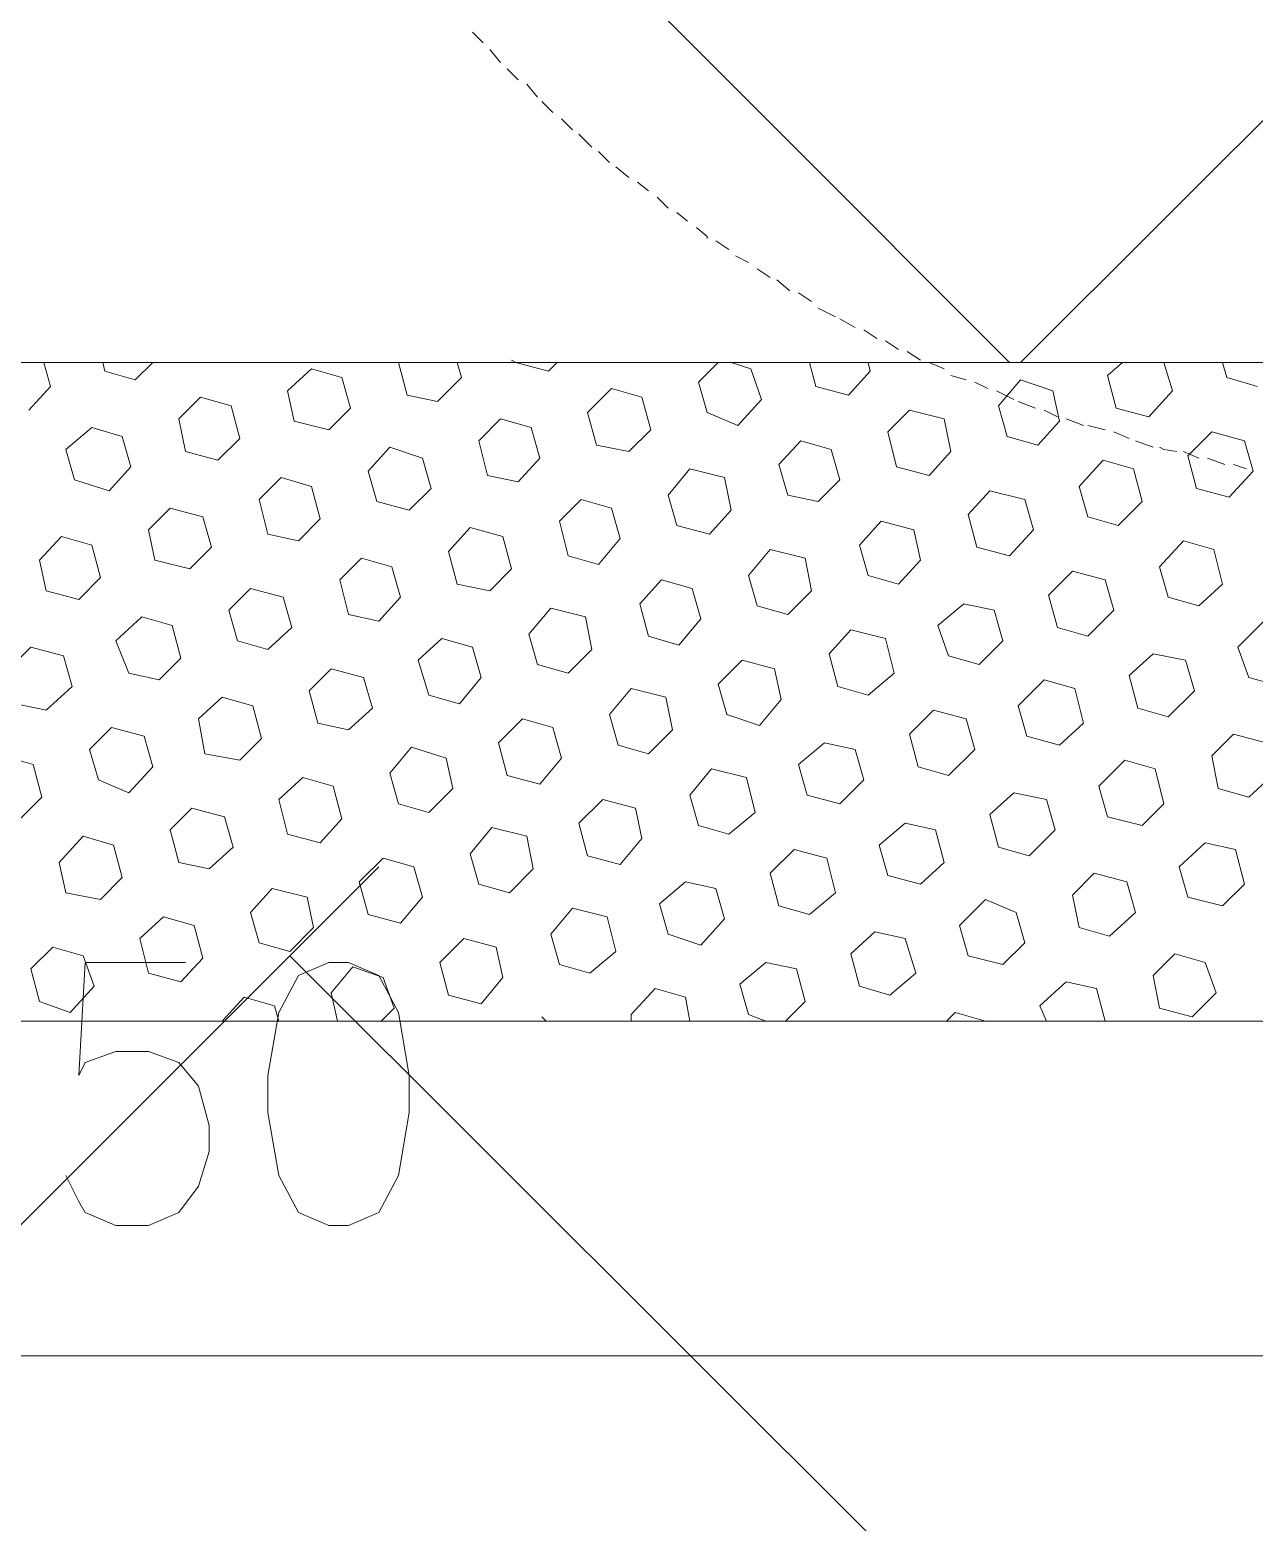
# Model space of a CAD drawing. Header units: millimetres. Extents: x 2928 to 3112, y 1220 to 1280.
# Drawn here: x 2955.989 to 2956.927, y 1238.289 to 1239.434 of the extents above; entities that cross this region are included whole.
import ezdxf

# ---------------------------------------------------------------- set-up
doc = ezdxf.new("R2010")
doc.units = ezdxf.units.MM

msp = doc.modelspace()

# ---------------------------------------------------------------- linework, layer by layer
at = {"color": 9, "linetype": 'Continuous', "lineweight": 13, "true_color": 0xbababa}
for points in [[(2956.73987, 1239.17859), (2955.85986, 1240.06027), (2955.85986, 1240.06027)], [(2956.7482, 1239.17859), (2957.62822, 1240.05694), (2957.62822, 1240.05694)], [(2956.00486, 1239.16026), (2955.99986, 1239.17859), (2955.99986, 1239.17859)], [(2956.04653, 1239.17192), (2956.04486, 1239.17859), (2956.04486, 1239.17859)], [(2956.06986, 1239.16526), (2956.08319, 1239.17859), (2956.08319, 1239.17859)], [(2956.18653, 1239.15692), (2956.20486, 1239.17359), (2956.20486, 1239.17359)], [(2956.2282, 1239.16692), (2956.20486, 1239.17359), (2956.20486, 1239.17359)], [(2956.2782, 1239.15359), (2956.27153, 1239.17859), (2956.27153, 1239.17859)], [(2956.31986, 1239.16692), (2956.31653, 1239.17859), (2956.31653, 1239.17859)], [(2956.36153, 1239.17859), (2956.3582, 1239.18026), (2956.3582, 1239.18026)], [(2956.38653, 1239.17192), (2956.36153, 1239.17859), (2956.36153, 1239.17859)], [(2956.38653, 1239.17192), (2956.3932, 1239.17859), (2956.3932, 1239.17859)], [(2956.50153, 1239.16359), (2956.51653, 1239.17859), (2956.51653, 1239.17859)], [(2956.54153, 1239.17359), (2956.52653, 1239.17859), (2956.52653, 1239.17859)], [(2956.54987, 1239.15026), (2956.54153, 1239.17359), (2956.54153, 1239.17359)], [(2956.59154, 1239.16026), (2956.58654, 1239.17859), (2956.58654, 1239.17859)], [(2956.6332, 1239.17192), (2956.63154, 1239.17859), (2956.63154, 1239.17859)], [(2956.69987, 1239.17859), (2956.69487, 1239.17859), (2956.69487, 1239.17859)], [(2956.69987, 1239.17859), (2956.70154, 1239.17859), (2956.70154, 1239.17859)], [(2956.81487, 1239.16859), (2956.82654, 1239.17859), (2956.82654, 1239.17859)], [(2956.86487, 1239.15692), (2956.85821, 1239.17859), (2956.85821, 1239.17859)], [(2956.90654, 1239.16692), (2956.90321, 1239.17859), (2956.90321, 1239.17859)], [(2956.06986, 1239.16526), (2956.04653, 1239.17192), (2956.04653, 1239.17192)], [(2956.23486, 1239.14359), (2956.2282, 1239.16692), (2956.2282, 1239.16692)], [(2956.30153, 1239.14859), (2956.31986, 1239.16692), (2956.31986, 1239.16692)], [(2956.5082, 1239.14026), (2956.50153, 1239.16359), (2956.50153, 1239.16359)], [(2956.61654, 1239.15359), (2956.6332, 1239.17192), (2956.6332, 1239.17192)], [(2956.73154, 1239.14526), (2956.7482, 1239.16526), (2956.7482, 1239.16526)], [(2956.7732, 1239.15692), (2956.7482, 1239.16526), (2956.7482, 1239.16526)], [(2956.82154, 1239.14359), (2956.81487, 1239.16859), (2956.81487, 1239.16859)], [(2956.92987, 1239.16026), (2956.90654, 1239.16692), (2956.90654, 1239.16692)], [(2955.98819, 1239.14192), (2956.00486, 1239.16026), (2956.00486, 1239.16026)], [(2956.1032, 1239.13526), (2956.11986, 1239.15192), (2956.11986, 1239.15192)], [(2956.1432, 1239.14526), (2956.11986, 1239.15192), (2956.11986, 1239.15192)], [(2956.19153, 1239.13359), (2956.18653, 1239.15692), (2956.18653, 1239.15692)], [(2956.30153, 1239.14859), (2956.2782, 1239.15359), (2956.2782, 1239.15359)], [(2956.41653, 1239.14026), (2956.43487, 1239.15859), (2956.43487, 1239.15859)], [(2956.4582, 1239.15192), (2956.43487, 1239.15859), (2956.43487, 1239.15859)], [(2956.46487, 1239.12692), (2956.4582, 1239.15192), (2956.4582, 1239.15192)], [(2956.53153, 1239.13026), (2956.54987, 1239.15026), (2956.54987, 1239.15026)], [(2956.61654, 1239.15359), (2956.59154, 1239.16026), (2956.59154, 1239.16026)], [(2956.7782, 1239.13359), (2956.7732, 1239.15692), (2956.7732, 1239.15692)], [(2956.84654, 1239.13692), (2956.86487, 1239.15692), (2956.86487, 1239.15692)], [(2956.14986, 1239.12026), (2956.1432, 1239.14526), (2956.1432, 1239.14526)], [(2956.2182, 1239.12692), (2956.23486, 1239.14359), (2956.23486, 1239.14359)], [(2956.4232, 1239.11526), (2956.41653, 1239.14026), (2956.41653, 1239.14026)], [(2956.53153, 1239.13026), (2956.5082, 1239.14026), (2956.5082, 1239.14026)], [(2956.64654, 1239.12526), (2956.6632, 1239.14192), (2956.6632, 1239.14192)], [(2956.68987, 1239.13526), (2956.6632, 1239.14192), (2956.6632, 1239.14192)], [(2956.7382, 1239.12192), (2956.73154, 1239.14526), (2956.73154, 1239.14526)], [(2956.84654, 1239.13692), (2956.82154, 1239.14359), (2956.82154, 1239.14359)], [(2956.01653, 1239.11192), (2956.03653, 1239.12859), (2956.03653, 1239.12859)], [(2956.05986, 1239.12192), (2956.03653, 1239.12859), (2956.03653, 1239.12859)], [(2956.1082, 1239.11026), (2956.1032, 1239.13526), (2956.1032, 1239.13526)], [(2956.2182, 1239.12692), (2956.19153, 1239.13359), (2956.19153, 1239.13359)], [(2956.3332, 1239.11859), (2956.34987, 1239.13526), (2956.34987, 1239.13526)], [(2956.3732, 1239.12859), (2956.34987, 1239.13526), (2956.34987, 1239.13526)], [(2956.37987, 1239.10526), (2956.3732, 1239.12859), (2956.3732, 1239.12859)], [(2956.69487, 1239.11026), (2956.68987, 1239.13526), (2956.68987, 1239.13526)], [(2956.76154, 1239.11526), (2956.7782, 1239.13359), (2956.7782, 1239.13359)], [(2956.06653, 1239.09859), (2956.05986, 1239.12192), (2956.05986, 1239.12192)], [(2956.1332, 1239.10359), (2956.14986, 1239.12026), (2956.14986, 1239.12026)], [(2956.33987, 1239.09192), (2956.3332, 1239.11859), (2956.3332, 1239.11859)], [(2956.4482, 1239.11026), (2956.46487, 1239.12692), (2956.46487, 1239.12692)], [(2956.5632, 1239.10026), (2956.57987, 1239.11859), (2956.57987, 1239.11859)], [(2956.6032, 1239.11192), (2956.57987, 1239.11859), (2956.57987, 1239.11859)], [(2956.6532, 1239.09859), (2956.64654, 1239.12526), (2956.64654, 1239.12526)], [(2956.76154, 1239.11526), (2956.7382, 1239.12192), (2956.7382, 1239.12192)], [(2956.87654, 1239.10692), (2956.89487, 1239.12526), (2956.89487, 1239.12526)], [(2956.91987, 1239.11859), (2956.89487, 1239.12526), (2956.89487, 1239.12526)], [(2956.92654, 1239.09526), (2956.91987, 1239.11859), (2956.91987, 1239.11859)], [(2956.02319, 1239.08859), (2956.01653, 1239.11192), (2956.01653, 1239.11192)], [(2956.1332, 1239.10359), (2956.1082, 1239.11026), (2956.1082, 1239.11026)], [(2956.2482, 1239.09526), (2956.26486, 1239.11359), (2956.26486, 1239.11359)], [(2956.28986, 1239.10526), (2956.26486, 1239.11359), (2956.26486, 1239.11359)], [(2956.29653, 1239.08192), (2956.28986, 1239.10526), (2956.28986, 1239.10526)], [(2956.3632, 1239.08692), (2956.37987, 1239.10526), (2956.37987, 1239.10526)], [(2956.4482, 1239.11026), (2956.4232, 1239.11526), (2956.4232, 1239.11526)], [(2956.60987, 1239.08859), (2956.6032, 1239.11192), (2956.6032, 1239.11192)], [(2956.6782, 1239.09192), (2956.69487, 1239.11026), (2956.69487, 1239.11026)], [(2956.88321, 1239.08192), (2956.87654, 1239.10692), (2956.87654, 1239.10692)], [(2956.04986, 1239.08026), (2956.06653, 1239.09859), (2956.06653, 1239.09859)], [(2956.25486, 1239.07192), (2956.2482, 1239.09526), (2956.2482, 1239.09526)], [(2956.4782, 1239.07692), (2956.49487, 1239.09692), (2956.49487, 1239.09692)], [(2956.52153, 1239.09026), (2956.49487, 1239.09692), (2956.49487, 1239.09692)], [(2956.56987, 1239.07692), (2956.5632, 1239.10026), (2956.5632, 1239.10026)], [(2956.6782, 1239.09192), (2956.6532, 1239.09859), (2956.6532, 1239.09859)], [(2956.7932, 1239.08359), (2956.81154, 1239.10359), (2956.81154, 1239.10359)], [(2956.83487, 1239.09692), (2956.81154, 1239.10359), (2956.81154, 1239.10359)], [(2956.84154, 1239.07192), (2956.83487, 1239.09692), (2956.83487, 1239.09692)], [(2956.90821, 1239.07526), (2956.92654, 1239.09526), (2956.92654, 1239.09526)], [(2956.04986, 1239.08026), (2956.02319, 1239.08859), (2956.02319, 1239.08859)], [(2956.16486, 1239.07359), (2956.18153, 1239.09026), (2956.18153, 1239.09026)], [(2956.20486, 1239.08359), (2956.18153, 1239.09026), (2956.18153, 1239.09026)], [(2956.21153, 1239.05859), (2956.20486, 1239.08359), (2956.20486, 1239.08359)], [(2956.27986, 1239.06526), (2956.29653, 1239.08192), (2956.29653, 1239.08192)], [(2956.3632, 1239.08692), (2956.33987, 1239.09192), (2956.33987, 1239.09192)], [(2956.52653, 1239.06526), (2956.52153, 1239.09026), (2956.52153, 1239.09026)], [(2956.5932, 1239.07192), (2956.60987, 1239.08859), (2956.60987, 1239.08859)], [(2956.79987, 1239.06026), (2956.7932, 1239.08359), (2956.7932, 1239.08359)], [(2956.90821, 1239.07526), (2956.88321, 1239.08192), (2956.88321, 1239.08192)], [(2956.17153, 1239.04692), (2956.16486, 1239.07359), (2956.16486, 1239.07359)], [(2956.27986, 1239.06526), (2956.25486, 1239.07192), (2956.25486, 1239.07192)], [(2956.39487, 1239.05692), (2956.41153, 1239.07359), (2956.41153, 1239.07359)], [(2956.43487, 1239.06692), (2956.41153, 1239.07359), (2956.41153, 1239.07359)], [(2956.48487, 1239.05359), (2956.4782, 1239.07692), (2956.4782, 1239.07692)], [(2956.5932, 1239.07192), (2956.56987, 1239.07692), (2956.56987, 1239.07692)], [(2956.7082, 1239.06192), (2956.72487, 1239.08026), (2956.72487, 1239.08026)], [(2956.75154, 1239.07359), (2956.72487, 1239.08026), (2956.72487, 1239.08026)], [(2956.7582, 1239.05026), (2956.75154, 1239.07359), (2956.75154, 1239.07359)], [(2956.82321, 1239.05359), (2956.84154, 1239.07192), (2956.84154, 1239.07192)], [(2956.07986, 1239.05026), (2956.09653, 1239.06692), (2956.09653, 1239.06692)], [(2956.12153, 1239.06026), (2956.09653, 1239.06692), (2956.09653, 1239.06692)], [(2956.1282, 1239.03692), (2956.12153, 1239.06026), (2956.12153, 1239.06026)], [(2956.44153, 1239.04359), (2956.43487, 1239.06692), (2956.43487, 1239.06692)], [(2956.50987, 1239.04692), (2956.52653, 1239.06526), (2956.52653, 1239.06526)], [(2956.71487, 1239.03692), (2956.7082, 1239.06192), (2956.7082, 1239.06192)], [(2956.82321, 1239.05359), (2956.79987, 1239.06026), (2956.79987, 1239.06026)], [(2956.08486, 1239.02692), (2956.07986, 1239.05026), (2956.07986, 1239.05026)], [(2956.19486, 1239.04192), (2956.21153, 1239.05859), (2956.21153, 1239.05859)], [(2956.30986, 1239.03359), (2956.32653, 1239.05192), (2956.32653, 1239.05192)], [(2956.35153, 1239.04526), (2956.32653, 1239.05192), (2956.32653, 1239.05192)], [(2956.40153, 1239.03026), (2956.39487, 1239.05692), (2956.39487, 1239.05692)], [(2956.50987, 1239.04692), (2956.48487, 1239.05359), (2956.48487, 1239.05359)], [(2956.62487, 1239.03859), (2956.64154, 1239.05692), (2956.64154, 1239.05692)], [(2956.66654, 1239.05026), (2956.64154, 1239.05692), (2956.64154, 1239.05692)], [(2956.67154, 1239.02692), (2956.66654, 1239.05026), (2956.66654, 1239.05026)], [(2956.73987, 1239.03026), (2956.7582, 1239.05026), (2956.7582, 1239.05026)], [(2955.99653, 1239.02692), (2956.01319, 1239.04526), (2956.01319, 1239.04526)], [(2956.03653, 1239.03859), (2956.01319, 1239.04526), (2956.01319, 1239.04526)], [(2956.04319, 1239.01359), (2956.03653, 1239.03859), (2956.03653, 1239.03859)], [(2956.11153, 1239.02026), (2956.1282, 1239.03692), (2956.1282, 1239.03692)], [(2956.19486, 1239.04192), (2956.17153, 1239.04692), (2956.17153, 1239.04692)], [(2956.3582, 1239.02026), (2956.35153, 1239.04526), (2956.35153, 1239.04526)], [(2956.42487, 1239.02359), (2956.44153, 1239.04359), (2956.44153, 1239.04359)], [(2956.63154, 1239.01526), (2956.62487, 1239.03859), (2956.62487, 1239.03859)], [(2956.73987, 1239.03026), (2956.71487, 1239.03692), (2956.71487, 1239.03692)], [(2956.85487, 1239.02192), (2956.87321, 1239.04192), (2956.87321, 1239.04192)], [(2956.89654, 1239.03526), (2956.87321, 1239.04192), (2956.87321, 1239.04192)], [(2956.00153, 1239.00359), (2955.99653, 1239.02692), (2955.99653, 1239.02692)], [(2956.11153, 1239.02026), (2956.08486, 1239.02692), (2956.08486, 1239.02692)], [(2956.22653, 1239.01192), (2956.2432, 1239.02859), (2956.2432, 1239.02859)], [(2956.26653, 1239.02192), (2956.2432, 1239.02859), (2956.2432, 1239.02859)], [(2956.31653, 1239.00859), (2956.30986, 1239.03359), (2956.30986, 1239.03359)], [(2956.42487, 1239.02359), (2956.40153, 1239.03026), (2956.40153, 1239.03026)], [(2956.53987, 1239.01526), (2956.55653, 1239.03526), (2956.55653, 1239.03526)], [(2956.5832, 1239.02859), (2956.55653, 1239.03526), (2956.55653, 1239.03526)], [(2956.5882, 1239.00359), (2956.5832, 1239.02859), (2956.5832, 1239.02859)], [(2956.65487, 1239.00859), (2956.67154, 1239.02692), (2956.67154, 1239.02692)], [(2956.90321, 1239.00859), (2956.89654, 1239.03526), (2956.89654, 1239.03526)], [(2956.02653, 1238.99692), (2956.04319, 1239.01359), (2956.04319, 1239.01359)], [(2956.2732, 1238.99859), (2956.26653, 1239.02192), (2956.26653, 1239.02192)], [(2956.34153, 1239.00359), (2956.3582, 1239.02026), (2956.3582, 1239.02026)], [(2956.54653, 1238.99192), (2956.53987, 1239.01526), (2956.53987, 1239.01526)], [(2956.65487, 1239.00859), (2956.63154, 1239.01526), (2956.63154, 1239.01526)], [(2956.76987, 1239.00026), (2956.7882, 1239.01859), (2956.7882, 1239.01859)], [(2956.81321, 1239.01192), (2956.7882, 1239.01859), (2956.7882, 1239.01859)], [(2956.86154, 1238.99859), (2956.85487, 1239.02192), (2956.85487, 1239.02192)], [(2956.02653, 1238.99692), (2956.00153, 1239.00359), (2956.00153, 1239.00359)], [(2956.14153, 1238.98859), (2956.1582, 1239.00526), (2956.1582, 1239.00526)], [(2956.1832, 1238.99859), (2956.1582, 1239.00526), (2956.1582, 1239.00526)], [(2956.2332, 1238.98526), (2956.22653, 1239.01192), (2956.22653, 1239.01192)], [(2956.34153, 1239.00359), (2956.31653, 1239.00859), (2956.31653, 1239.00859)], [(2956.45653, 1238.99359), (2956.4732, 1239.01192), (2956.4732, 1239.01192)], [(2956.49653, 1239.00526), (2956.4732, 1239.01192), (2956.4732, 1239.01192)], [(2956.5032, 1238.98192), (2956.49653, 1239.00526), (2956.49653, 1239.00526)], [(2956.56987, 1238.98526), (2956.5882, 1239.00359), (2956.5882, 1239.00359)], [(2956.81987, 1238.98859), (2956.81321, 1239.01192), (2956.81321, 1239.01192)], [(2956.88487, 1238.99192), (2956.90321, 1239.00859), (2956.90321, 1239.00859)], [(2956.18986, 1238.97526), (2956.1832, 1238.99859), (2956.1832, 1238.99859)], [(2956.25653, 1238.98026), (2956.2732, 1238.99859), (2956.2732, 1238.99859)], [(2956.37153, 1238.97026), (2956.3882, 1238.99026), (2956.3882, 1238.99026)], [(2956.41487, 1238.98359), (2956.3882, 1238.99026), (2956.3882, 1238.99026)], [(2956.4632, 1238.96859), (2956.45653, 1238.99359), (2956.45653, 1238.99359)], [(2956.56987, 1238.98526), (2956.54653, 1238.99192), (2956.54653, 1238.99192)], [(2956.68487, 1238.97692), (2956.70487, 1238.99359), (2956.70487, 1238.99359)], [(2956.7282, 1238.98859), (2956.70487, 1238.99359), (2956.70487, 1238.99359)], [(2956.77654, 1238.97526), (2956.76987, 1239.00026), (2956.76987, 1239.00026)], [(2956.88487, 1238.99192), (2956.86154, 1238.99859), (2956.86154, 1238.99859)], [(2956.05486, 1238.96526), (2956.07486, 1238.98359), (2956.07486, 1238.98359)], [(2956.0982, 1238.97692), (2956.07486, 1238.98359), (2956.07486, 1238.98359)], [(2956.1482, 1238.96526), (2956.14153, 1238.98859), (2956.14153, 1238.98859)], [(2956.25653, 1238.98026), (2956.2332, 1238.98526), (2956.2332, 1238.98526)], [(2956.41987, 1238.95859), (2956.41487, 1238.98359), (2956.41487, 1238.98359)], [(2956.48653, 1238.96192), (2956.5032, 1238.98192), (2956.5032, 1238.98192)], [(2956.73487, 1238.96526), (2956.7282, 1238.98859), (2956.7282, 1238.98859)], [(2956.79987, 1238.96859), (2956.81987, 1238.98859), (2956.81987, 1238.98859)], [(2956.91487, 1238.96025), (2956.93487, 1238.98026), (2956.93487, 1238.98026)], [(2956.10486, 1238.95192), (2956.0982, 1238.97692), (2956.0982, 1238.97692)], [(2956.17153, 1238.95859), (2956.18986, 1238.97526), (2956.18986, 1238.97526)], [(2956.3782, 1238.94692), (2956.37153, 1238.97026), (2956.37153, 1238.97026)], [(2956.48653, 1238.96192), (2956.4632, 1238.96859), (2956.4632, 1238.96859)], [(2956.60154, 1238.95525), (2956.6182, 1238.97359), (2956.6182, 1238.97359)], [(2956.64487, 1238.96692), (2956.6182, 1238.97359), (2956.6182, 1238.97359)], [(2956.6932, 1238.95359), (2956.68487, 1238.97692), (2956.68487, 1238.97692)], [(2956.79987, 1238.96859), (2956.77654, 1238.97526), (2956.77654, 1238.97526)], [(2955.97319, 1238.94359), (2955.98986, 1238.96025), (2955.98986, 1238.96025)], [(2956.01486, 1238.95359), (2955.98986, 1238.96025), (2955.98986, 1238.96025)], [(2956.06486, 1238.94025), (2956.05486, 1238.96526), (2956.05486, 1238.96526)], [(2956.17153, 1238.95859), (2956.1482, 1238.96526), (2956.1482, 1238.96526)], [(2956.28653, 1238.95025), (2956.30486, 1238.96692), (2956.30486, 1238.96692)], [(2956.3282, 1238.96025), (2956.30486, 1238.96692), (2956.30486, 1238.96692)], [(2956.33487, 1238.93692), (2956.3282, 1238.96025), (2956.3282, 1238.96025)], [(2956.40153, 1238.94025), (2956.41987, 1238.95859), (2956.41987, 1238.95859)], [(2956.65154, 1238.94025), (2956.64487, 1238.96692), (2956.64487, 1238.96692)], [(2956.71654, 1238.94692), (2956.73487, 1238.96526), (2956.73487, 1238.96526)], [(2956.92321, 1238.93692), (2956.91487, 1238.96025), (2956.91487, 1238.96025)], [(2956.02153, 1238.93025), (2956.01486, 1238.95359), (2956.01486, 1238.95359)], [(2956.08819, 1238.93525), (2956.10486, 1238.95192), (2956.10486, 1238.95192)], [(2956.29486, 1238.92359), (2956.28653, 1238.95025), (2956.28653, 1238.95025)], [(2956.40153, 1238.94025), (2956.3782, 1238.94692), (2956.3782, 1238.94692)], [(2956.51653, 1238.93192), (2956.53487, 1238.95025), (2956.53487, 1238.95025)], [(2956.55987, 1238.94359), (2956.53487, 1238.95025), (2956.53487, 1238.95025)], [(2956.6082, 1238.93025), (2956.60154, 1238.95525), (2956.60154, 1238.95525)], [(2956.71654, 1238.94692), (2956.6932, 1238.95359), (2956.6932, 1238.95359)], [(2956.83154, 1238.93859), (2956.84987, 1238.95525), (2956.84987, 1238.95525)], [(2956.87487, 1238.95025), (2956.84987, 1238.95525), (2956.84987, 1238.95525)], [(2956.88154, 1238.92692), (2956.87487, 1238.95025), (2956.87487, 1238.95025)], [(2956.08819, 1238.93525), (2956.06486, 1238.94025), (2956.06486, 1238.94025)], [(2956.2032, 1238.92692), (2956.21986, 1238.94359), (2956.21986, 1238.94359)], [(2956.24486, 1238.93692), (2956.21986, 1238.94359), (2956.21986, 1238.94359)], [(2956.25153, 1238.91359), (2956.24486, 1238.93692), (2956.24486, 1238.93692)], [(2956.3182, 1238.91692), (2956.33487, 1238.93692), (2956.33487, 1238.93692)], [(2956.56487, 1238.92025), (2956.55987, 1238.94359), (2956.55987, 1238.94359)], [(2956.63154, 1238.92359), (2956.65154, 1238.94025), (2956.65154, 1238.94025)], [(2956.74654, 1238.91525), (2956.76654, 1238.93525), (2956.76654, 1238.93525)], [(2956.78987, 1238.92859), (2956.76654, 1238.93525), (2956.76654, 1238.93525)], [(2956.83821, 1238.91359), (2956.83154, 1238.93859), (2956.83154, 1238.93859)], [(2956.94821, 1238.93025), (2956.92321, 1238.93692), (2956.92321, 1238.93692)], [(2956.00153, 1238.91192), (2956.02153, 1238.93025), (2956.02153, 1238.93025)], [(2956.1182, 1238.90525), (2956.13653, 1238.92192), (2956.13653, 1238.92192)], [(2956.15986, 1238.91525), (2956.13653, 1238.92192), (2956.13653, 1238.92192)], [(2956.20986, 1238.90192), (2956.2032, 1238.92692), (2956.2032, 1238.92692)], [(2956.3182, 1238.91692), (2956.29486, 1238.92359), (2956.29486, 1238.92359)], [(2956.4332, 1238.90859), (2956.44987, 1238.92859), (2956.44987, 1238.92859)], [(2956.47653, 1238.92192), (2956.44987, 1238.92859), (2956.44987, 1238.92859)], [(2956.48153, 1238.89692), (2956.47653, 1238.92192), (2956.47653, 1238.92192)], [(2956.5232, 1238.90859), (2956.51653, 1238.93192), (2956.51653, 1238.93192)], [(2956.63154, 1238.92359), (2956.6082, 1238.93025), (2956.6082, 1238.93025)], [(2956.79654, 1238.90192), (2956.78987, 1238.92859), (2956.78987, 1238.92859)], [(2956.86154, 1238.90692), (2956.88154, 1238.92692), (2956.88154, 1238.92692)], [(2956.00153, 1238.91192), (2955.97819, 1238.91692), (2955.97819, 1238.91692)], [(2956.16653, 1238.89025), (2956.15986, 1238.91525), (2956.15986, 1238.91525)], [(2956.2332, 1238.89692), (2956.25153, 1238.91359), (2956.25153, 1238.91359)], [(2956.5482, 1238.90025), (2956.56487, 1238.92025), (2956.56487, 1238.92025)], [(2956.6632, 1238.89359), (2956.68154, 1238.91192), (2956.68154, 1238.91192)], [(2956.70654, 1238.90525), (2956.68154, 1238.91192), (2956.68154, 1238.91192)], [(2956.7532, 1238.89192), (2956.74654, 1238.91525), (2956.74654, 1238.91525)], [(2956.86154, 1238.90692), (2956.83821, 1238.91359), (2956.83821, 1238.91359)], [(2956.03486, 1238.88192), (2956.05153, 1238.89859), (2956.05153, 1238.89859)], [(2956.07653, 1238.89192), (2956.05153, 1238.89859), (2956.05153, 1238.89859)], [(2956.1232, 1238.87859), (2956.1182, 1238.90525), (2956.1182, 1238.90525)], [(2956.2332, 1238.89692), (2956.20986, 1238.90192), (2956.20986, 1238.90192)], [(2956.3482, 1238.88692), (2956.36653, 1238.90525), (2956.36653, 1238.90525)], [(2956.38987, 1238.89859), (2956.36653, 1238.90525), (2956.36653, 1238.90525)], [(2956.39653, 1238.87525), (2956.38987, 1238.89859), (2956.38987, 1238.89859)], [(2956.43987, 1238.88525), (2956.4332, 1238.90859), (2956.4332, 1238.90859)], [(2956.5482, 1238.90025), (2956.5232, 1238.90859), (2956.5232, 1238.90859)], [(2956.7132, 1238.88192), (2956.70654, 1238.90525), (2956.70654, 1238.90525)], [(2956.7782, 1238.88525), (2956.79654, 1238.90192), (2956.79654, 1238.90192)], [(2956.08319, 1238.86859), (2956.07653, 1238.89192), (2956.07653, 1238.89192)], [(2956.14986, 1238.87359), (2956.16653, 1238.89025), (2956.16653, 1238.89025)], [(2956.4632, 1238.87859), (2956.48153, 1238.89692), (2956.48153, 1238.89692)], [(2956.66987, 1238.86859), (2956.6632, 1238.89359), (2956.6632, 1238.89359)], [(2956.7782, 1238.88525), (2956.7532, 1238.89192), (2956.7532, 1238.89192)], [(2956.89487, 1238.87692), (2956.91154, 1238.89359), (2956.91154, 1238.89359)], [(2956.93654, 1238.88692), (2956.91154, 1238.89359), (2956.91154, 1238.89359)], [(2955.99153, 1238.87025), (2955.96819, 1238.87692), (2955.96819, 1238.87692)], [(2956.04153, 1238.85859), (2956.03486, 1238.88192), (2956.03486, 1238.88192)], [(2956.14986, 1238.87359), (2956.1232, 1238.87859), (2956.1232, 1238.87859)], [(2956.26486, 1238.86359), (2956.28153, 1238.88359), (2956.28153, 1238.88359)], [(2956.3082, 1238.87525), (2956.28153, 1238.88359), (2956.28153, 1238.88359)], [(2956.35487, 1238.86192), (2956.3482, 1238.88692), (2956.3482, 1238.88692)], [(2956.4632, 1238.87859), (2956.43987, 1238.88525), (2956.43987, 1238.88525)], [(2956.5782, 1238.87025), (2956.5982, 1238.88692), (2956.5982, 1238.88692)], [(2956.62154, 1238.88192), (2956.5982, 1238.88692), (2956.5982, 1238.88692)], [(2956.6282, 1238.85859), (2956.62154, 1238.88192), (2956.62154, 1238.88192)], [(2956.6932, 1238.86192), (2956.7132, 1238.88192), (2956.7132, 1238.88192)], [(2956.89987, 1238.85192), (2956.89487, 1238.87692), (2956.89487, 1238.87692)], [(2955.99819, 1238.84525), (2955.99153, 1238.87025), (2955.99153, 1238.87025)], [(2956.06486, 1238.84859), (2956.08319, 1238.86859), (2956.08319, 1238.86859)], [(2956.3132, 1238.85192), (2956.3082, 1238.87525), (2956.3082, 1238.87525)], [(2956.37987, 1238.85525), (2956.39653, 1238.87525), (2956.39653, 1238.87525)], [(2956.49487, 1238.84692), (2956.51153, 1238.86692), (2956.51153, 1238.86692)], [(2956.5382, 1238.86025), (2956.51153, 1238.86692), (2956.51153, 1238.86692)], [(2956.58487, 1238.84692), (2956.5782, 1238.87025), (2956.5782, 1238.87025)], [(2956.6932, 1238.86192), (2956.66987, 1238.86859), (2956.66987, 1238.86859)], [(2956.80821, 1238.85359), (2956.82821, 1238.87359), (2956.82821, 1238.87359)], [(2956.85154, 1238.86692), (2956.82821, 1238.87359), (2956.82821, 1238.87359)], [(2956.85821, 1238.84025), (2956.85154, 1238.86692), (2956.85154, 1238.86692)], [(2956.06486, 1238.84859), (2956.04153, 1238.85859), (2956.04153, 1238.85859)], [(2956.17986, 1238.84359), (2956.1982, 1238.86025), (2956.1982, 1238.86025)], [(2956.22153, 1238.85359), (2956.1982, 1238.86025), (2956.1982, 1238.86025)], [(2956.2282, 1238.82859), (2956.22153, 1238.85359), (2956.22153, 1238.85359)], [(2956.27153, 1238.84025), (2956.26486, 1238.86359), (2956.26486, 1238.86359)], [(2956.37987, 1238.85525), (2956.35487, 1238.86192), (2956.35487, 1238.86192)], [(2956.54487, 1238.83359), (2956.5382, 1238.86025), (2956.5382, 1238.86025)], [(2956.60987, 1238.84025), (2956.6282, 1238.85859), (2956.6282, 1238.85859)], [(2956.81487, 1238.83025), (2956.80821, 1238.85359), (2956.80821, 1238.85359)], [(2956.92321, 1238.84525), (2956.94321, 1238.86359), (2956.94321, 1238.86359)], [(2955.98153, 1238.82859), (2955.99819, 1238.84525), (2955.99819, 1238.84525)], [(2956.18653, 1238.81692), (2956.17986, 1238.84359), (2956.17986, 1238.84359)], [(2956.29486, 1238.83359), (2956.3132, 1238.85192), (2956.3132, 1238.85192)], [(2956.40987, 1238.82525), (2956.4282, 1238.84359), (2956.4282, 1238.84359)], [(2956.4532, 1238.83692), (2956.4282, 1238.84359), (2956.4282, 1238.84359)], [(2956.50153, 1238.82359), (2956.49487, 1238.84692), (2956.49487, 1238.84692)], [(2956.60987, 1238.84025), (2956.58487, 1238.84692), (2956.58487, 1238.84692)], [(2956.72487, 1238.83192), (2956.7432, 1238.84859), (2956.7432, 1238.84859)], [(2956.7682, 1238.84359), (2956.7432, 1238.84859), (2956.7432, 1238.84859)], [(2956.77487, 1238.82025), (2956.7682, 1238.84359), (2956.7682, 1238.84359)], [(2956.92321, 1238.84525), (2956.89987, 1238.85192), (2956.89987, 1238.85192)], [(2956.09653, 1238.82025), (2956.1132, 1238.83692), (2956.1132, 1238.83692)], [(2956.1382, 1238.83025), (2956.1132, 1238.83692), (2956.1132, 1238.83692)], [(2956.14486, 1238.80692), (2956.1382, 1238.83025), (2956.1382, 1238.83025)], [(2956.29486, 1238.83359), (2956.27153, 1238.84025), (2956.27153, 1238.84025)], [(2956.4582, 1238.81359), (2956.4532, 1238.83692), (2956.4532, 1238.83692)], [(2956.52487, 1238.81692), (2956.54487, 1238.83359), (2956.54487, 1238.83359)], [(2956.73154, 1238.80692), (2956.72487, 1238.83192), (2956.72487, 1238.83192)], [(2956.84154, 1238.82359), (2956.81487, 1238.83025), (2956.81487, 1238.83025)], [(2956.84154, 1238.82359), (2956.85821, 1238.84025), (2956.85821, 1238.84025)], [(2956.1032, 1238.79525), (2956.09653, 1238.82025), (2956.09653, 1238.82025)], [(2956.21153, 1238.81025), (2956.2282, 1238.82859), (2956.2282, 1238.82859)], [(2956.32653, 1238.80192), (2956.3432, 1238.82192), (2956.3432, 1238.82192)], [(2956.36987, 1238.81525), (2956.3432, 1238.82192), (2956.3432, 1238.82192)], [(2956.41653, 1238.80025), (2956.40987, 1238.82525), (2956.40987, 1238.82525)], [(2956.52487, 1238.81692), (2956.50153, 1238.82359), (2956.50153, 1238.82359)], [(2956.63987, 1238.80859), (2956.65987, 1238.82525), (2956.65987, 1238.82525)], [(2956.6832, 1238.82025), (2956.65987, 1238.82525), (2956.65987, 1238.82525)], [(2956.68987, 1238.79525), (2956.6832, 1238.82025), (2956.6832, 1238.82025)], [(2956.75487, 1238.80025), (2956.77487, 1238.82025), (2956.77487, 1238.82025)], [(2956.01153, 1238.79525), (2956.02986, 1238.81525), (2956.02986, 1238.81525)], [(2956.05319, 1238.80859), (2956.02986, 1238.81525), (2956.02986, 1238.81525)], [(2956.05986, 1238.78359), (2956.05319, 1238.80859), (2956.05319, 1238.80859)], [(2956.21153, 1238.81025), (2956.18653, 1238.81692), (2956.18653, 1238.81692)], [(2956.37487, 1238.79025), (2956.36987, 1238.81525), (2956.36987, 1238.81525)], [(2956.44153, 1238.79359), (2956.4582, 1238.81359), (2956.4582, 1238.81359)], [(2956.64654, 1238.78525), (2956.63987, 1238.80859), (2956.63987, 1238.80859)], [(2956.86987, 1238.79192), (2956.88987, 1238.81025), (2956.88987, 1238.81025)], [(2956.91321, 1238.80525), (2956.88987, 1238.81025), (2956.88987, 1238.81025)], [(2956.12653, 1238.79025), (2956.14486, 1238.80692), (2956.14486, 1238.80692)], [(2956.24153, 1238.78025), (2956.25986, 1238.79859), (2956.25986, 1238.79859)], [(2956.2832, 1238.79192), (2956.25986, 1238.79859), (2956.25986, 1238.79859)], [(2956.3332, 1238.77859), (2956.32653, 1238.80192), (2956.32653, 1238.80192)], [(2956.44153, 1238.79359), (2956.41653, 1238.80025), (2956.41653, 1238.80025)], [(2956.55653, 1238.78692), (2956.57487, 1238.80525), (2956.57487, 1238.80525)], [(2956.59987, 1238.79859), (2956.57487, 1238.80525), (2956.57487, 1238.80525)], [(2956.60654, 1238.77192), (2956.59987, 1238.79859), (2956.59987, 1238.79859)], [(2956.75487, 1238.80025), (2956.73154, 1238.80692), (2956.73154, 1238.80692)], [(2956.91987, 1238.77859), (2956.91321, 1238.80525), (2956.91321, 1238.80525)], [(2955.30485, 1237.84024), (2956.25653, 1238.79192), (2956.25653, 1238.79192)], [(2956.01653, 1238.77192), (2956.01153, 1238.79525), (2956.01153, 1238.79525)], [(2956.12653, 1238.79025), (2956.1032, 1238.79525), (2956.1032, 1238.79525)], [(2956.28986, 1238.76859), (2956.2832, 1238.79192), (2956.2832, 1238.79192)], [(2956.35653, 1238.77192), (2956.37487, 1238.79025), (2956.37487, 1238.79025)], [(2956.5632, 1238.76192), (2956.55653, 1238.78692), (2956.55653, 1238.78692)], [(2956.67154, 1238.77859), (2956.64654, 1238.78525), (2956.64654, 1238.78525)], [(2956.67154, 1238.77859), (2956.68987, 1238.79525), (2956.68987, 1238.79525)], [(2956.7882, 1238.77025), (2956.80487, 1238.78692), (2956.80487, 1238.78692)], [(2956.82987, 1238.78025), (2956.80487, 1238.78692), (2956.80487, 1238.78692)], [(2956.87654, 1238.76859), (2956.86987, 1238.79192), (2956.86987, 1238.79192)], [(2956.04319, 1238.76692), (2956.05986, 1238.78359), (2956.05986, 1238.78359)], [(2956.1582, 1238.75692), (2956.17486, 1238.77525), (2956.17486, 1238.77525)], [(2956.20153, 1238.76859), (2956.17486, 1238.77525), (2956.17486, 1238.77525)], [(2956.2482, 1238.75525), (2956.24153, 1238.78025), (2956.24153, 1238.78025)], [(2956.35653, 1238.77192), (2956.3332, 1238.77859), (2956.3332, 1238.77859)], [(2956.47153, 1238.76359), (2956.49153, 1238.78025), (2956.49153, 1238.78025)], [(2956.51487, 1238.77525), (2956.49153, 1238.78025), (2956.49153, 1238.78025)], [(2956.52153, 1238.75192), (2956.51487, 1238.77525), (2956.51487, 1238.77525)], [(2956.83654, 1238.75692), (2956.82987, 1238.78025), (2956.82987, 1238.78025)], [(2956.90321, 1238.76192), (2956.91987, 1238.77859), (2956.91987, 1238.77859)], [(2956.04319, 1238.76692), (2956.01653, 1238.77192), (2956.01653, 1238.77192)], [(2956.20653, 1238.74525), (2956.20153, 1238.76859), (2956.20153, 1238.76859)], [(2956.2732, 1238.74859), (2956.28986, 1238.76859), (2956.28986, 1238.76859)], [(2956.4782, 1238.74025), (2956.47153, 1238.76359), (2956.47153, 1238.76359)], [(2956.58654, 1238.75525), (2956.5632, 1238.76192), (2956.5632, 1238.76192)], [(2956.58654, 1238.75525), (2956.60654, 1238.77192), (2956.60654, 1238.77192)], [(2956.70154, 1238.74692), (2956.72154, 1238.76692), (2956.72154, 1238.76692)], [(2956.74487, 1238.75692), (2956.72154, 1238.76692), (2956.72154, 1238.76692)], [(2956.7932, 1238.74525), (2956.7882, 1238.77025), (2956.7882, 1238.77025)], [(2956.90321, 1238.76192), (2956.87654, 1238.76859), (2956.87654, 1238.76859)], [(2956.07319, 1238.73692), (2956.09153, 1238.75359), (2956.09153, 1238.75359)], [(2956.11486, 1238.74692), (2956.09153, 1238.75359), (2956.09153, 1238.75359)], [(2956.16486, 1238.73359), (2956.1582, 1238.75692), (2956.1582, 1238.75692)], [(2956.2732, 1238.74859), (2956.2482, 1238.75525), (2956.2482, 1238.75525)], [(2956.3882, 1238.74025), (2956.40487, 1238.76025), (2956.40487, 1238.76025)], [(2956.43153, 1238.75359), (2956.40487, 1238.76025), (2956.40487, 1238.76025)], [(2956.4382, 1238.72692), (2956.43153, 1238.75359), (2956.43153, 1238.75359)], [(2956.5032, 1238.73192), (2956.52153, 1238.75192), (2956.52153, 1238.75192)], [(2956.75154, 1238.73359), (2956.74487, 1238.75692), (2956.74487, 1238.75692)], [(2956.81654, 1238.73859), (2956.83654, 1238.75692), (2956.83654, 1238.75692)], [(2956.12153, 1238.72192), (2956.11486, 1238.74692), (2956.11486, 1238.74692)], [(2956.1882, 1238.72692), (2956.20653, 1238.74525), (2956.20653, 1238.74525)], [(2956.39487, 1238.71692), (2956.3882, 1238.74025), (2956.3882, 1238.74025)], [(2956.5032, 1238.73192), (2956.4782, 1238.74025), (2956.4782, 1238.74025)], [(2956.6182, 1238.72525), (2956.63654, 1238.74192), (2956.63654, 1238.74192)], [(2956.65987, 1238.73692), (2956.63654, 1238.74192), (2956.63654, 1238.74192)], [(2956.7082, 1238.72358), (2956.70154, 1238.74692), (2956.70154, 1238.74692)], [(2956.81654, 1238.73859), (2956.7932, 1238.74525), (2956.7932, 1238.74525)], [(2955.98986, 1238.71358), (2956.00653, 1238.73025), (2956.00653, 1238.73025)], [(2956.02986, 1238.72358), (2956.00653, 1238.73025), (2956.00653, 1238.73025)], [(2956.07986, 1238.71025), (2956.07319, 1238.73692), (2956.07319, 1238.73692)], [(2956.1882, 1238.72692), (2956.16486, 1238.73359), (2956.16486, 1238.73359)], [(2956.3032, 1238.71858), (2956.32153, 1238.73692), (2956.32153, 1238.73692)], [(2956.34653, 1238.73025), (2956.32153, 1238.73692), (2956.32153, 1238.73692)], [(2956.35153, 1238.70692), (2956.34653, 1238.73025), (2956.34653, 1238.73025)], [(2956.4182, 1238.71025), (2956.4382, 1238.72692), (2956.4382, 1238.72692)], [(2956.6682, 1238.71025), (2956.65987, 1238.73692), (2956.65987, 1238.73692)], [(2956.73487, 1238.71692), (2956.75154, 1238.73359), (2956.75154, 1238.73359)], [(2956.03819, 1238.70025), (2956.02986, 1238.72358), (2956.02986, 1238.72358)], [(2956.10486, 1238.70358), (2956.12153, 1238.72192), (2956.12153, 1238.72192)], [(2957.25654, 1237.6569), (2956.1882, 1238.72358), (2956.1882, 1238.72358)], [(2956.30986, 1238.69358), (2956.3032, 1238.71858), (2956.3032, 1238.71858)], [(2956.4182, 1238.71025), (2956.39487, 1238.71692), (2956.39487, 1238.71692)], [(2956.5332, 1238.70192), (2956.5532, 1238.71858), (2956.5532, 1238.71858)], [(2956.57654, 1238.71358), (2956.5532, 1238.71858), (2956.5532, 1238.71858)], [(2956.62487, 1238.70025), (2956.6182, 1238.72525), (2956.6182, 1238.72525)], [(2956.73487, 1238.71692), (2956.7082, 1238.72358), (2956.7082, 1238.72358)], [(2956.84987, 1238.70858), (2956.86654, 1238.72525), (2956.86654, 1238.72525)], [(2956.88987, 1238.71858), (2956.86654, 1238.72525), (2956.86654, 1238.72525)], [(2956.89821, 1238.69525), (2956.88987, 1238.71858), (2956.88987, 1238.71858)], [(2955.99653, 1238.68858), (2955.98986, 1238.71358), (2955.98986, 1238.71358)], [(2956.10486, 1238.70358), (2956.07986, 1238.71025), (2956.07986, 1238.71025)], [(2956.21986, 1238.69525), (2956.23653, 1238.71525), (2956.23653, 1238.71525)], [(2956.25986, 1238.70692), (2956.23653, 1238.71525), (2956.23653, 1238.71525)], [(2956.2682, 1238.68358), (2956.25986, 1238.70692), (2956.25986, 1238.70692)], [(2956.33487, 1238.68692), (2956.35153, 1238.70692), (2956.35153, 1238.70692)], [(2956.5832, 1238.68858), (2956.57654, 1238.71358), (2956.57654, 1238.71358)], [(2956.6482, 1238.69358), (2956.6682, 1238.71025), (2956.6682, 1238.71025)], [(2956.85487, 1238.68358), (2956.84987, 1238.70858), (2956.84987, 1238.70858)], [(2956.01986, 1238.68025), (2956.03819, 1238.70025), (2956.03819, 1238.70025)], [(2956.22486, 1238.67358), (2956.21986, 1238.69525), (2956.21986, 1238.69525)], [(2956.33487, 1238.68692), (2956.30986, 1238.69358), (2956.30986, 1238.69358)], [(2956.44987, 1238.67858), (2956.4682, 1238.69858), (2956.4682, 1238.69858)], [(2956.49153, 1238.69192), (2956.4682, 1238.69858), (2956.4682, 1238.69858)], [(2956.53987, 1238.67858), (2956.5332, 1238.70192), (2956.5332, 1238.70192)], [(2956.6482, 1238.69358), (2956.62487, 1238.70025), (2956.62487, 1238.70025)], [(2956.7632, 1238.68525), (2956.7832, 1238.70358), (2956.7832, 1238.70358)], [(2956.80654, 1238.69858), (2956.7832, 1238.70358), (2956.7832, 1238.70358)], [(2956.81321, 1238.67358), (2956.80654, 1238.69858), (2956.80654, 1238.69858)], [(2956.87987, 1238.67692), (2956.89821, 1238.69525), (2956.89821, 1238.69525)], [(2956.01986, 1238.68025), (2955.99653, 1238.68858), (2955.99653, 1238.68858)], [(2956.13653, 1238.67358), (2956.1532, 1238.69192), (2956.1532, 1238.69192)], [(2956.17653, 1238.68525), (2956.1532, 1238.69192), (2956.1532, 1238.69192)], [(2956.17986, 1238.67358), (2956.17653, 1238.68525), (2956.17653, 1238.68525)], [(2956.2582, 1238.67358), (2956.2682, 1238.68358), (2956.2682, 1238.68358)], [(2956.49487, 1238.67358), (2956.49153, 1238.69192), (2956.49153, 1238.69192)], [(2956.5682, 1238.67358), (2956.5832, 1238.68858), (2956.5832, 1238.68858)], [(2956.7682, 1238.67358), (2956.7632, 1238.68525), (2956.7632, 1238.68525)], [(2956.87987, 1238.67692), (2956.85487, 1238.68358), (2956.85487, 1238.68358)], [(2956.38487, 1238.67358), (2956.38153, 1238.67692), (2956.38153, 1238.67692)], [(2956.38153, 1238.67358), (2956.38487, 1238.67358), (2956.38487, 1238.67358)], [(2956.44987, 1238.67358), (2956.44987, 1238.67858), (2956.44987, 1238.67858)], [(2956.5532, 1238.67358), (2956.53987, 1238.67858), (2956.53987, 1238.67858)], [(2956.69154, 1238.67358), (2956.6982, 1238.68025), (2956.6982, 1238.68025)], [(2956.72154, 1238.67358), (2956.6982, 1238.68025), (2956.6982, 1238.68025)]]:
    msp.add_lwpolyline(points, dxfattribs=at)
at = {"color": 252, "linetype": 'Continuous', "lineweight": 13, "true_color": 0x989898}
for points in [[(2956.3282, 1239.43193), (2956.33653, 1239.42359), (2956.33653, 1239.42359)], [(2956.34153, 1239.41859), (2956.34987, 1239.40859), (2956.34987, 1239.40859)], [(2956.35487, 1239.40359), (2956.3582, 1239.40026), (2956.3632, 1239.39526)], [(2956.36987, 1239.39193), (2956.3782, 1239.38193), (2956.3782, 1239.38193)], [(2956.38153, 1239.37859), (2956.38987, 1239.37026), (2956.38987, 1239.37026)], [(2956.39653, 1239.36526), (2956.40487, 1239.35693), (2956.40487, 1239.35693)], [(2956.40987, 1239.35359), (2956.41987, 1239.34359), (2956.41987, 1239.34359)], [(2956.42487, 1239.34026), (2956.43153, 1239.33359), (2956.4332, 1239.33193)], [(2956.4382, 1239.32859), (2956.4482, 1239.32026), (2956.4482, 1239.32026)], [(2956.45487, 1239.31693), (2956.4632, 1239.31026), (2956.4632, 1239.31026)], [(2956.46987, 1239.30526), (2956.4782, 1239.29693), (2956.4782, 1239.29693)], [(2956.48487, 1239.29359), (2956.4932, 1239.28693), (2956.4932, 1239.28693)], [(2956.49987, 1239.28193), (2956.5082, 1239.27526), (2956.5082, 1239.27359)], [(2956.51487, 1239.27193), (2956.52487, 1239.26526), (2956.52487, 1239.26526)], [(2956.52987, 1239.26026), (2956.53987, 1239.25526), (2956.53987, 1239.25526)], [(2956.54653, 1239.25026), (2956.55653, 1239.24359), (2956.55653, 1239.24359)], [(2956.56154, 1239.24193), (2956.57154, 1239.23359), (2956.57154, 1239.23359)], [(2956.5782, 1239.23193), (2956.5882, 1239.22526), (2956.5882, 1239.22526)], [(2956.5932, 1239.22026), (2956.60654, 1239.21359), (2956.60654, 1239.21359)], [(2956.60987, 1239.21193), (2956.62154, 1239.20526), (2956.62154, 1239.20526)], [(2956.6282, 1239.20359), (2956.6382, 1239.19693), (2956.6382, 1239.19693)], [(2956.64487, 1239.19526), (2956.65487, 1239.18859), (2956.65487, 1239.18859)], [(2956.66154, 1239.18692), (2956.67154, 1239.18026), (2956.67154, 1239.18026)], [(2956.6782, 1239.17859), (2956.68987, 1239.17359), (2956.68987, 1239.17359)], [(2956.69487, 1239.16859), (2956.70654, 1239.16526), (2956.70654, 1239.16526)], [(2956.7132, 1239.16359), (2956.7232, 1239.15859), (2956.7232, 1239.15859)], [(2956.72987, 1239.15692), (2956.7432, 1239.15026), (2956.7432, 1239.15026)], [(2956.74654, 1239.14859), (2956.75987, 1239.14359), (2956.75987, 1239.14359)], [(2956.76654, 1239.14192), (2956.77654, 1239.13692), (2956.77654, 1239.13692)], [(2956.7832, 1239.13526), (2956.79654, 1239.13026), (2956.79654, 1239.13026)], [(2956.79987, 1239.13026), (2956.81321, 1239.12692), (2956.81321, 1239.12692)], [(2956.81987, 1239.12526), (2956.83154, 1239.12026), (2956.83154, 1239.12026)], [(2956.83654, 1239.11859), (2956.84987, 1239.11359), (2956.84987, 1239.11359)], [(2956.85487, 1239.11359), (2956.85821, 1239.11192), (2956.86821, 1239.11026)], [(2956.87321, 1239.11026), (2956.88487, 1239.10526), (2956.88487, 1239.10526)], [(2956.89154, 1239.10526), (2956.90487, 1239.10026), (2956.90487, 1239.10026)], [(2956.91154, 1239.10026), (2956.92154, 1239.09692), (2956.92154, 1239.09692)]]:
    msp.add_lwpolyline(points, dxfattribs=at)
at = {"color": 7, "linetype": 'Continuous', "lineweight": 5, "true_color": 0x000007}
msp.add_lwpolyline([(2957.29321, 1238.67358), (2954.77318, 1238.67358), (2954.77318, 1239.17859), (2957.29321, 1239.17859)], close=True, dxfattribs=at)
at = {"color": 7, "linetype": 'Continuous', "lineweight": 20, "true_color": 0x000007}
msp.add_lwpolyline([(2956.1082, 1238.71858), (2956.03153, 1238.71858), (2956.02653, 1238.63192), (2956.03153, 1238.64192), (2956.05486, 1238.65025), (2956.07986, 1238.65025), (2956.1032, 1238.64192), (2956.1182, 1238.62358), (2956.12653, 1238.59358), (2956.12653, 1238.57358), (2956.1182, 1238.54692), (2956.1032, 1238.52692), (2956.07986, 1238.51692), (2956.05486, 1238.51692), (2956.03153, 1238.52692), (2956.02653, 1238.53525), (2956.01653, 1238.55525)], dxfattribs=at)
msp.add_lwpolyline([(2956.2182, 1238.71858), (2956.19486, 1238.70858), (2956.17986, 1238.68025), (2956.17153, 1238.63192), (2956.17153, 1238.60358), (2956.17986, 1238.55525), (2956.19486, 1238.52692), (2956.2182, 1238.51692), (2956.2332, 1238.51692), (2956.25653, 1238.52692), (2956.27153, 1238.55525), (2956.27986, 1238.60358), (2956.27986, 1238.63192), (2956.27153, 1238.68025), (2956.25653, 1238.70858), (2956.2332, 1238.71858)], close=True, dxfattribs=at)
at = {"color": 253, "linetype": 'Continuous', "lineweight": 5, "true_color": 0x9a9a9a}
msp.add_lwpolyline([(2954.87318, 1238.41691), (2957.19321, 1238.41691), (2957.19321, 1238.41691)], dxfattribs=at)

doc.saveas('drawing.dxf')
